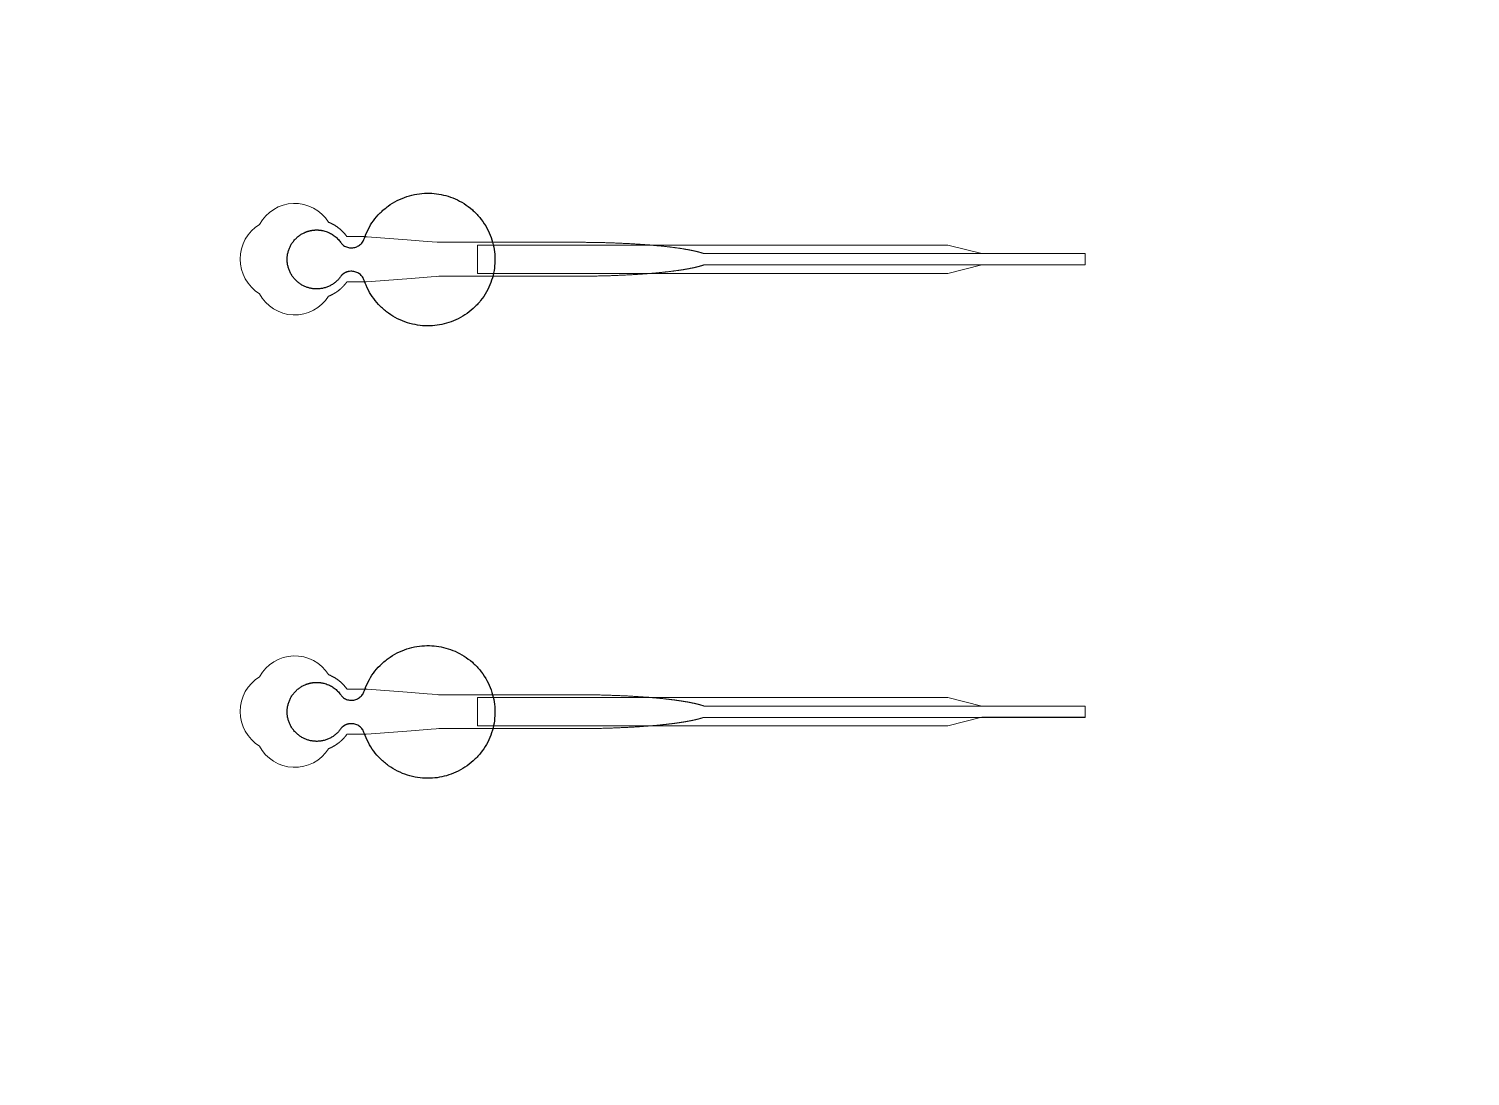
# Model space of a CAD drawing. Header units: inches. Extents: x -52997 to 52003, y -52254 to 52746.
# Drawn here: x -11519 to -5149, y -15618 to -10988 of the extents above; entities that cross this region are included whole.
import ezdxf

# ---------------------------------------------------------------- set-up
doc = ezdxf.new("R2010")
doc.units = ezdxf.units.IN
doc.header["$MEASUREMENT"] = 0
doc.layers.add('1', color=1, linetype='Continuous')
doc.layers.add('2', color=140, linetype='Continuous', lineweight=0)
doc.layers.add('3', color=90, linetype='Continuous', lineweight=0)

msp = doc.modelspace()

# ---------------------------------------------------------------- linework, layer by layer
at = {"layer": '1'}
for points in [[(-16283.4, -47485.7), (0, -47485.7), (16283.4, -47485.7, 5.999107)], [(-16250, -47285.7), (0, -47285.7), (16250, -47285.7, 5.986812)], [(-13685.8, -45485.7), (0, -45485.7), (13685.8, -45485.7, 6.794322)]]:
    msp.add_lwpolyline(points, format="xyb", close=True, dxfattribs=at)
msp.add_circle((-497.2, 245.8), 52500, dxfattribs=at)
for points in [[(-10137.6, -12078.6), (-10115.4, -12055.5), (-10083.7, -12060.7), (-10052.1, -12065.9), (-10038.5, -12094.9), (-9963, -12335.8), (-9711, -12298.1), (-9459, -12260.4), (-9458.9, -12008.3), (-9458.8, -11756.1), (-9710.7, -11718.2), (-9962.7, -11680.3), (-10038.4, -11921.1), (-10051.6, -11949.6), (-10082.5, -11955.3), (-10113.3, -11961.1), (-10135.9, -11939.3), (-10187.2, -11855.9), (-10281.6, -11882), (-10376, -11908.1), (-10377.2, -12006), (-10378.4, -12104), (-10284.7, -12132.4), (-10190.9, -12160.8), (-10137.6, -12078.6)], [(-10137.6, -14078.6), (-10115.4, -14055.5), (-10083.7, -14060.7), (-10052.1, -14065.9), (-10038.5, -14094.9), (-9963, -14335.8), (-9711, -14298.1), (-9459, -14260.4), (-9458.9, -14008.3), (-9458.8, -13756.1), (-9710.7, -13718.2), (-9962.7, -13680.3), (-10038.4, -13921.1), (-10051.6, -13949.6), (-10082.5, -13955.3), (-10113.3, -13961.1), (-10135.9, -13939.3), (-10187.2, -13855.9), (-10281.6, -13882), (-10376, -13908.1), (-10377.2, -14006), (-10378.4, -14104), (-10284.7, -14132.4), (-10190.9, -14160.8), (-10137.6, -14078.6)]]:
    msp.add_rational_spline(points, [1, 0.884783429184, 1, 0.884783429184, 1, 0.758252289935, 1, 0.758252289935, 1, 0.758252289935, 1, 0.758252289935, 1, 0.888941908896, 1, 0.888941908896, 1, 0.79946124759, 1, 0.79946124759, 1, 0.79946124759, 1, 0.79946124759, 1], degree=2, knots=[0, 0, 0, 0.969535, 0.969535, 1.939069, 1.939069, 3.359405, 3.359405, 4.779741, 4.779741, 6.200078, 6.200078, 7.620414, 7.620414, 8.571947, 8.571947, 9.52348, 9.52348, 10.812277, 10.812277, 12.101074, 12.101074, 13.389871, 13.389871, 14.678668, 14.678668, 14.678668], dxfattribs=at)
at = {"layer": '2'}
for points in [[(-16283.4, -47485.7), (0, -47485.7), (16283.4, -47485.7, 5.999107)], [(-16250, -47285.7), (0, -47285.7), (16250, -47285.7, 5.986812)], [(-13685.8, -45485.7), (0, -45485.7), (13685.8, -45485.7, 6.794322)], [(-10194.8, -12170.4), (-10194.5, -12170.3), (-10193.7, -12170), (-10192.8, -12169.7), (-10192, -12169.3), (-10191.1, -12169), (-10190.3, -12168.6), (-10189.4, -12168.3), (-10188.6, -12167.9), (-10187.7, -12167.5), (-10186.9, -12167.2), (-10186, -12166.8), (-10185.2, -12166.4), (-10184.3, -12166), (-10183.4, -12165.6), (-10182.6, -12165.2), (-10181.7, -12164.8), (-10180.9, -12164.4), (-10180, -12163.9), (-10179.2, -12163.5), (-10178.3, -12163.1), (-10177.4, -12162.6), (-10176.6, -12162.2), (-10175.7, -12161.7), (-10174.9, -12161.3), (-10174, -12160.8), (-10173.2, -12160.3), (-10172.3, -12159.9), (-10171.4, -12159.4), (-10170.6, -12158.9), (-10169.7, -12158.4), (-10168.9, -12157.9), (-10168, -12157.4), (-10167.2, -12156.9), (-10166.3, -12156.4), (-10165.5, -12155.8), (-10164.6, -12155.3), (-10163.8, -12154.8), (-10162.9, -12154.2), (-10162.1, -12153.7), (-10161.2, -12153.1), (-10160.4, -12152.6), (-10159.6, -12152), (-10158.7, -12151.4), (-10157.9, -12150.9), (-10157.1, -12150.3), (-10156.2, -12149.7), (-10155.4, -12149.1), (-10154.6, -12148.5), (-10153.8, -12147.9), (-10152.9, -12147.3), (-10152.1, -12146.7), (-10151.3, -12146.1), (-10150.5, -12145.5), (-10149.7, -12144.8), (-10148.9, -12144.2), (-10148.1, -12143.6), (-10147.3, -12142.9), (-10146.5, -12142.3), (-10145.7, -12141.7), (-10144.9, -12141), (-10144.1, -12140.4), (-10143.4, -12139.7), (-10142.6, -12139), (-10141.8, -12138.4), (-10141, -12137.7), (-10140.3, -12137), (-10139.5, -12136.3), (-10138.8, -12135.7), (-10138, -12135), (-10137.3, -12134.3), (-10136.5, -12133.6), (-10135.8, -12132.9), (-10135, -12132.2), (-10134.3, -12131.5), (-10133.6, -12130.8), (-10132.9, -12130.1), (-10132.2, -12129.3), (-10131.4, -12128.6), (-10130.7, -12127.9), (-10130, -12127.2), (-10129.3, -12126.4), (-10128.7, -12125.7), (-10128, -12125), (-10127.3, -12124.3), (-10126.6, -12123.5), (-10126, -12122.8), (-10125.3, -12122), (-10124.6, -12121.3), (-10124, -12120.5), (-10123.3, -12119.8), (-10122.7, -12119), (-10122.1, -12118.3), (-10121.4, -12117.5), (-10120.8, -12116.8), (-10120.2, -12116), (-10119.6, -12115.3), (-10119, -12114.5), (-10118.4, -12113.7), (-10117.8, -12113), (-10117.2, -12112.2), (-10116.6, -12111.4), (-10116.1, -12110.7), (-10115.5, -12109.9), (-10114.9, -12109.1), (-10114.4, -12108.4), (-10113.8, -12107.6), (-10113.3, -12106.8), (-10069.7, -12106.8), (-10047.9, -12106.8), (-10037, -12106.8), (-10034.3, -12106.8), (-10032.9, -12106.8), (-10032.9, -12106.8), (-10032.9, -12106.8), (-10032.9, -12106.8), (-10032.9, -12106.8), (-10032.8, -12106.8), (-10032.8, -12106.8), (-10032.4, -12106.8), (-10031.7, -12106.7), (-10030.3, -12106.6), (-10027.6, -12106.4), (-10005.5, -12104.7), (-9828.9, -12091.2), (-9740.5, -12084.4), (-9718.4, -12082.7), (-9707.4, -12081.9), (-9707.1, -12081.8), (-9707, -12081.8), (-9707, -12081.8), (-9706.9, -12081.8), (-9706.8, -12081.8), (-9706.4, -12081.8), (-9445.9, -12081.8), (-9439.7, -12081.8), (-9427.1, -12081.8), (-9326.6, -12081.8), (-9125.5, -12081.8), (-9113, -12081.8), (-9106.7, -12081.8), (-9103.6, -12081.8), (-9102, -12081.8), (-9101.6, -12081.8), (-9101.4, -12081.8), (-9101.3, -12081.8), (-9101.3, -12081.8), (-9101.2, -12081.8), (-9101.2, -12081.8), (-9100.6, -12081.8), (-9096, -12081.8), (-9091.4, -12081.8), (-9086.8, -12081.8), (-9082.2, -12081.8), (-9077.6, -12081.8), (-9072.9, -12081.7), (-9068.2, -12081.7), (-9063.6, -12081.7), (-9058.9, -12081.6), (-9054.2, -12081.6), (-9049.4, -12081.6), (-9044.7, -12081.5), (-9040, -12081.4), (-9035.2, -12081.4), (-9030.5, -12081.3), (-9025.7, -12081.2), (-9021, -12081.2), (-9016.2, -12081.1), (-9011.4, -12081), (-9006.6, -12080.9), (-9001.8, -12080.8), (-8997, -12080.7), (-8992.2, -12080.6), (-8987.4, -12080.5), (-8982.6, -12080.3), (-8977.8, -12080.2), (-8972.9, -12080.1), (-8968.1, -12080), (-8963.3, -12079.8), (-8958.5, -12079.7), (-8953.6, -12079.5), (-8948.8, -12079.4), (-8944, -12079.2), (-8939.1, -12079), (-8934.3, -12078.9), (-8929.5, -12078.7), (-8924.6, -12078.5), (-8919.8, -12078.3), (-8915, -12078.1), (-8910.2, -12077.9), (-8905.4, -12077.7), (-8900.5, -12077.5), (-8895.7, -12077.3), (-8890.9, -12077.1), (-8886.1, -12076.8), (-8881.4, -12076.6), (-8876.6, -12076.4), (-8871.8, -12076.1), (-8867.1, -12075.9), (-8862.3, -12075.6), (-8857.6, -12075.4), (-8852.8, -12075.1), (-8848.1, -12074.8), (-8843.4, -12074.6), (-8838.7, -12074.3), (-8834, -12074), (-8829.4, -12073.7), (-8824.7, -12073.4), (-8820.1, -12073.1), (-8815.4, -12072.8), (-8810.8, -12072.5), (-8806.3, -12072.1), (-8801.7, -12071.8), (-8799.4, -12071.6), (-8797.1, -12071.5), (-8794.9, -12071.3), (-8792.6, -12071.1), (-8790.3, -12071), (-8788.1, -12070.8), (-8785.8, -12070.6), (-8783.6, -12070.5), (-8781.3, -12070.3), (-8779.1, -12070.1), (-8776.9, -12069.9), (-8774.6, -12069.7), (-8772.4, -12069.6), (-8770.2, -12069.4), (-8768, -12069.2), (-8765.8, -12069), (-8763.6, -12068.8), (-8761.4, -12068.6), (-8759.2, -12068.5), (-8757, -12068.3), (-8754.9, -12068.1), (-8752.7, -12067.9), (-8750.5, -12067.7), (-8748.4, -12067.5), (-8746.2, -12067.3), (-8744.1, -12067.1), (-8741.9, -12066.9), (-8739.8, -12066.7), (-8737.7, -12066.5), (-8735.6, -12066.3), (-8733.5, -12066.1), (-8731.3, -12065.9), (-8729.2, -12065.7), (-8727.2, -12065.5), (-8725.1, -12065.3), (-8723, -12065.1), (-8720.9, -12064.8), (-8718.9, -12064.6), (-8716.8, -12064.4), (-8714.8, -12064.2), (-8712.7, -12064), (-8710.7, -12063.8), (-8708.7, -12063.5), (-8706.6, -12063.3), (-8704.6, -12063.1), (-8702.6, -12062.9), (-8700.6, -12062.7), (-8698.6, -12062.4), (-8696.7, -12062.2), (-8694.7, -12062), (-8692.7, -12061.8), (-8690.8, -12061.5), (-8688.8, -12061.3), (-8686.9, -12061.1), (-8684.9, -12060.8), (-8683, -12060.6), (-8681.1, -12060.4), (-8679.2, -12060.1), (-8677.3, -12059.9), (-8675.4, -12059.7), (-8673.5, -12059.4), (-8671.6, -12059.2), (-8669.8, -12058.9), (-8667.9, -12058.7), (-8666.1, -12058.5), (-8664.2, -12058.2), (-8662.4, -12058), (-8660.6, -12057.7), (-8658.8, -12057.5), (-8657, -12057.2), (-8655.2, -12057), (-8653.4, -12056.7), (-8651.6, -12056.5), (-8649.8, -12056.2), (-8648.1, -12056), (-8646.3, -12055.7), (-8644.6, -12055.5), (-8642.9, -12055.2), (-8641.1, -12055), (-8639.4, -12054.7), (-8637.7, -12054.5), (-8636, -12054.2), (-8634.4, -12053.9), (-8632.7, -12053.7), (-8631, -12053.4), (-8629.4, -12053.2), (-8627.7, -12052.9), (-8626.1, -12052.6), (-8624.5, -12052.4), (-8622.9, -12052.1), (-8621.3, -12051.8), (-8619.7, -12051.6), (-8618.1, -12051.3), (-8616.5, -12051), (-8614.9, -12050.8), (-8613.4, -12050.5), (-8611.9, -12050.2), (-8610.3, -12050), (-8608.8, -12049.7), (-8607.3, -12049.4), (-8605.8, -12049.1), (-8604.3, -12048.9), (-8602.8, -12048.6), (-8601.3, -12048.3), (-8599.9, -12048), (-8598.4, -12047.8), (-8597, -12047.5), (-8595.6, -12047.2), (-8594.1, -12046.9), (-8592.7, -12046.6), (-8591.3, -12046.4), (-8589.9, -12046.1), (-8588.6, -12045.8), (-8587.2, -12045.5), (-8585.8, -12045.2), (-8584.5, -12044.9), (-8583.2, -12044.7), (-8581.8, -12044.4), (-8580.5, -12044.1), (-8579.2, -12043.8), (-8577.9, -12043.5), (-8576.7, -12043.2), (-8575.4, -12043), (-8574.1, -12042.7), (-8572.9, -12042.4), (-8571.7, -12042.1), (-8570.4, -12041.8), (-8569.2, -12041.5), (-8568, -12041.2), (-8566.8, -12040.9), (-8565.6, -12040.6), (-8564.5, -12040.3), (-8563.3, -12040.1), (-8562.2, -12039.8), (-8561, -12039.5), (-8559.9, -12039.2), (-8558.8, -12038.9), (-8557.7, -12038.6), (-8556.6, -12038.3), (-8555.5, -12038), (-8554.4, -12037.7), (-8553.4, -12037.4), (-8552.3, -12037.1), (-8551.3, -12036.8), (-8550.3, -12036.5), (-8549.2, -12036.2), (-8548.2, -12035.9), (-8547.2, -12035.6), (-8546.3, -12035.3), (-8545.3, -12035), (-8544.3, -12034.7), (-8543.4, -12034.4), (-8542.4, -12034.1), (-8541.5, -12033.8), (-8540.6, -12033.5), (-8539.7, -12033.2), (-8538.8, -12032.9), (-8537.9, -12032.6), (-8537, -12032.3), (-8535.6, -12031.9), (-6850, -12032), (-6850, -11981.8), (-8535.5, -11981.8), (-8535.8, -11981.7), (-8536.7, -11981.4), (-8537.6, -11981.1), (-8538.4, -11980.8), (-8539.3, -11980.5), (-8540.2, -11980.2), (-8541.2, -11979.9), (-8542.1, -11979.6), (-8543, -11979.3), (-8544, -11979), (-8544.9, -11978.7), (-8545.9, -11978.4), (-8546.9, -11978.1), (-8547.9, -11977.8), (-8548.9, -11977.5), (-8549.9, -11977.2), (-8550.9, -11976.9), (-8552, -11976.6), (-8553, -11976.3), (-8554.1, -11976.1), (-8555.1, -11975.8), (-8556.2, -11975.5), (-8557.3, -11975.2), (-8558.4, -11974.9), (-8559.5, -11974.6), (-8560.7, -11974.3), (-8561.8, -11974), (-8563, -11973.7), (-8564.1, -11973.4), (-8565.3, -11973.1), (-8566.5, -11972.8), (-8567.7, -11972.5), (-8568.9, -11972.2), (-8570.1, -11971.9), (-8571.3, -11971.7), (-8572.5, -11971.4), (-8573.8, -11971.1), (-8575, -11970.8), (-8576.3, -11970.5), (-8577.6, -11970.2), (-8578.9, -11969.9), (-8580.2, -11969.6), (-8581.5, -11969.4), (-8582.8, -11969.1), (-8584.1, -11968.8), (-8585.5, -11968.5), (-8586.8, -11968.2), (-8588.2, -11967.9), (-8589.6, -11967.7), (-8591, -11967.4), (-8592.4, -11967.1), (-8593.8, -11966.8), (-8595.2, -11966.5), (-8596.6, -11966.3), (-8598.1, -11966), (-8599.5, -11965.7), (-8601, -11965.4), (-8602.5, -11965.1), (-8603.9, -11964.9), (-8605.4, -11964.6), (-8606.9, -11964.3), (-8608.4, -11964), (-8610, -11963.8), (-8611.5, -11963.5), (-8613, -11963.2), (-8614.6, -11963), (-8616.2, -11962.7), (-8617.7, -11962.4), (-8619.3, -11962.2), (-8620.9, -11961.9), (-8622.5, -11961.6), (-8624.1, -11961.4), (-8625.7, -11961.1), (-8627.4, -11960.8), (-8629, -11960.6), (-8630.7, -11960.3), (-8632.3, -11960), (-8634, -11959.8), (-8635.7, -11959.5), (-8637.4, -11959.3), (-8639.1, -11959), (-8640.8, -11958.7), (-8642.5, -11958.5), (-8644.2, -11958.2), (-8646, -11958), (-8647.7, -11957.7), (-8649.5, -11957.5), (-8651.2, -11957.2), (-8653, -11957), (-8654.8, -11956.7), (-8656.6, -11956.5), (-8658.4, -11956.2), (-8660.2, -11956), (-8662, -11955.7), (-8663.9, -11955.5), (-8665.7, -11955.2), (-8667.5, -11955), (-8669.4, -11954.8), (-8671.3, -11954.5), (-8673.1, -11954.3), (-8675, -11954), (-8676.9, -11953.8), (-8678.8, -11953.6), (-8680.7, -11953.3), (-8682.6, -11953.1), (-8684.5, -11952.9), (-8686.5, -11952.6), (-8688.4, -11952.4), (-8690.4, -11952.2), (-8692.3, -11951.9), (-8694.3, -11951.7), (-8696.2, -11951.5), (-8698.2, -11951.3), (-8700.2, -11951), (-8702.2, -11950.8), (-8704.2, -11950.6), (-8706.2, -11950.4), (-8708.2, -11950.2), (-8710.3, -11949.9), (-8712.3, -11949.7), (-8714.3, -11949.5), (-8716.4, -11949.3), (-8718.4, -11949.1), (-8720.5, -11948.9), (-8722.6, -11948.7), (-8724.6, -11948.4), (-8726.7, -11948.2), (-8728.8, -11948), (-8730.9, -11947.8), (-8733, -11947.6), (-8735.1, -11947.4), (-8737.2, -11947.2), (-8739.3, -11947), (-8741.5, -11946.8), (-8743.6, -11946.6), (-8745.7, -11946.4), (-8747.9, -11946.2), (-8750, -11946), (-8752.2, -11945.8), (-8754.4, -11945.6), (-8756.5, -11945.4), (-8758.7, -11945.3), (-8760.9, -11945.1), (-8763.1, -11944.9), (-8765.3, -11944.7), (-8767.5, -11944.5), (-8769.7, -11944.3), (-8771.9, -11944.1), (-8774.1, -11944), (-8776.3, -11943.8), (-8778.5, -11943.6), (-8780.8, -11943.4), (-8783, -11943.2), (-8785.2, -11943.1), (-8787.5, -11942.9), (-8789.7, -11942.7), (-8792, -11942.6), (-8794.2, -11942.4), (-8796.5, -11942.2), (-8798.8, -11942.1), (-8803.3, -11941.7), (-8807.9, -11941.4), (-8812.5, -11941.1), (-8817.1, -11940.8), (-8821.7, -11940.5), (-8826.3, -11940.2), (-8831, -11939.9), (-8835.6, -11939.6), (-8840.3, -11939.3), (-8845, -11939), (-8849.7, -11938.7), (-8854.4, -11938.5), (-8859.1, -11938.2), (-8863.8, -11937.9), (-8868.6, -11937.7), (-8873.3, -11937.5), (-8878.1, -11937.2), (-8882.8, -11937), (-8887.6, -11936.7), (-8892.4, -11936.5), (-8897.2, -11936.3), (-8901.9, -11936.1), (-8906.7, -11935.9), (-8911.5, -11935.7), (-8916.3, -11935.5), (-8921.1, -11935.3), (-8925.9, -11935.1), (-8930.7, -11934.9), (-8935.6, -11934.7), (-8940.4, -11934.6), (-8945.2, -11934.4), (-8950, -11934.3), (-8954.8, -11934.1), (-8959.6, -11933.9), (-8964.4, -11933.8), (-8969.2, -11933.7), (-8974, -11933.5), (-8978.8, -11933.4), (-8983.6, -11933.3), (-8988.4, -11933.2), (-8993.2, -11933.1), (-8998, -11932.9), (-9002.7, -11932.8), (-9007.5, -11932.8), (-9012.3, -11932.7), (-9017, -11932.6), (-9021.8, -11932.5), (-9026.5, -11932.4), (-9031.2, -11932.3), (-9035.9, -11932.3), (-9040.7, -11932.2), (-9045.4, -11932.2), (-9050, -11932.1), (-9054.7, -11932.1), (-9059.4, -11932), (-9064.1, -11932), (-9068.7, -11931.9), (-9073.3, -11931.9), (-9078, -11931.9), (-9082.6, -11931.9), (-9087.2, -11931.9), (-9089.5, -11931.8), (-9090, -11931.8), (-9090.3, -11931.8), (-9090.5, -11931.8), (-9090.7, -11931.8), (-9092.2, -11931.8), (-9098.6, -11931.8), (-9111.4, -11931.8), (-9162.4, -11931.8), (-9366.3, -11931.8), (-9417.3, -11931.8), (-9442.8, -11931.8), (-9449.1, -11931.8), (-9450.7, -11931.8), (-9706.5, -11931.8), (-9706.9, -11931.8), (-9707, -11931.8), (-9707, -11931.8), (-9707, -11931.8), (-9707.1, -11931.8), (-9707.5, -11931.8), (-9708.8, -11931.7), (-9714.4, -11931.3), (-9758.5, -11927.9), (-9846.8, -11921.1), (-10023.5, -11907.6), (-10029, -11907.1), (-10031.8, -11906.9), (-10032.5, -11906.9), (-10032.8, -11906.8), (-10032.8, -11906.8), (-10032.9, -11906.8), (-10032.9, -11906.8), (-10032.9, -11906.8), (-10032.9, -11906.8), (-10032.9, -11906.8), (-10033.3, -11906.8), (-10036, -11906.8), (-10041.5, -11906.8), (-10052.3, -11906.8), (-10074.1, -11906.8), (-10095.9, -11906.8), (-10106.8, -11906.8), (-10112.3, -11906.8), (-10113, -11906.8), (-10113.1, -11906.8), (-10113.2, -11906.8), (-10113.3, -11906.8), (-10113.3, -11906.8), (-10113.3, -11906.8), (-10113.3, -11906.8), (-10113.7, -11906.2), (-10114.5, -11905.1), (-10115.3, -11904), (-10116.1, -11902.9), (-10117, -11901.8), (-10117.8, -11900.6), (-10118.7, -11899.5), (-10119.6, -11898.4), (-10120.4, -11897.3), (-10121.3, -11896.2), (-10122.3, -11895.1), (-10123.2, -11894), (-10124.1, -11892.9), (-10125.1, -11891.8), (-10126, -11890.7), (-10127, -11889.6), (-10128, -11888.5), (-10129, -11887.5), (-10130, -11886.4), (-10131.1, -11885.3), (-10132.1, -11884.3), (-10133.1, -11883.2), (-10134.2, -11882.2), (-10135.3, -11881.1), (-10136.4, -11880.1), (-10137.5, -11879), (-10138.6, -11878), (-10139.7, -11877), (-10140.8, -11876), (-10142, -11875), (-10143.1, -11874), (-10144.3, -11873), (-10145.5, -11872), (-10146.7, -11871), (-10147.9, -11870.1), (-10149.1, -11869.1), (-10150.3, -11868.2), (-10151.5, -11867.2), (-10152.8, -11866.3), (-10154, -11865.4), (-10155.3, -11864.5), (-10156.5, -11863.6), (-10157.8, -11862.7), (-10159.1, -11861.8), (-10160.4, -11861), (-10161.7, -11860.1), (-10163, -11859.3), (-10164.3, -11858.4), (-10165.7, -11857.6), (-10167, -11856.8), (-10168.3, -11856), (-10169.7, -11855.2), (-10171.1, -11854.4), (-10172.4, -11853.6), (-10173.8, -11852.9), (-10175.2, -11852.1), (-10176.5, -11851.4), (-10177.9, -11850.7), (-10179.3, -11850), (-10180.7, -11849.3), (-10182.1, -11848.6), (-10183.5, -11848), (-10185, -11847.3), (-10186.4, -11846.7), (-10187.8, -11846.1), (-10189.2, -11845.5), (-10190.7, -11844.9), (-10192.1, -11844.3), (-10193.5, -11843.7), (-10194.8, -11843.2, 0.576044), (-10499.3, -11852.6, 0.560065), (-10499.3, -12159.1, 0.578435)], [(-10194.8, -14170.4), (-10194.5, -14170.3), (-10193.7, -14170), (-10192.8, -14169.7), (-10192, -14169.3), (-10191.1, -14169), (-10190.3, -14168.6), (-10189.4, -14168.3), (-10188.6, -14167.9), (-10187.7, -14167.5), (-10186.9, -14167.2), (-10186, -14166.8), (-10185.2, -14166.4), (-10184.3, -14166), (-10183.4, -14165.6), (-10182.6, -14165.2), (-10181.7, -14164.8), (-10180.9, -14164.4), (-10180, -14163.9), (-10179.2, -14163.5), (-10178.3, -14163.1), (-10177.4, -14162.6), (-10176.6, -14162.2), (-10175.7, -14161.7), (-10174.9, -14161.3), (-10174, -14160.8), (-10173.2, -14160.3), (-10172.3, -14159.9), (-10171.4, -14159.4), (-10170.6, -14158.9), (-10169.7, -14158.4), (-10168.9, -14157.9), (-10168, -14157.4), (-10167.2, -14156.9), (-10166.3, -14156.4), (-10165.5, -14155.8), (-10164.6, -14155.3), (-10163.8, -14154.8), (-10162.9, -14154.2), (-10162.1, -14153.7), (-10161.2, -14153.1), (-10160.4, -14152.6), (-10159.6, -14152), (-10158.7, -14151.4), (-10157.9, -14150.9), (-10157.1, -14150.3), (-10156.2, -14149.7), (-10155.4, -14149.1), (-10154.6, -14148.5), (-10153.8, -14147.9), (-10152.9, -14147.3), (-10152.1, -14146.7), (-10151.3, -14146.1), (-10150.5, -14145.5), (-10149.7, -14144.8), (-10148.9, -14144.2), (-10148.1, -14143.6), (-10147.3, -14142.9), (-10146.5, -14142.3), (-10145.7, -14141.7), (-10144.9, -14141), (-10144.1, -14140.4), (-10143.4, -14139.7), (-10142.6, -14139), (-10141.8, -14138.4), (-10141, -14137.7), (-10140.3, -14137), (-10139.5, -14136.3), (-10138.8, -14135.7), (-10138, -14135), (-10137.3, -14134.3), (-10136.5, -14133.6), (-10135.8, -14132.9), (-10135, -14132.2), (-10134.3, -14131.5), (-10133.6, -14130.8), (-10132.9, -14130.1), (-10132.2, -14129.3), (-10131.4, -14128.6), (-10130.7, -14127.9), (-10130, -14127.2), (-10129.3, -14126.4), (-10128.7, -14125.7), (-10128, -14125), (-10127.3, -14124.3), (-10126.6, -14123.5), (-10126, -14122.8), (-10125.3, -14122), (-10124.6, -14121.3), (-10124, -14120.5), (-10123.3, -14119.8), (-10122.7, -14119), (-10122.1, -14118.3), (-10121.4, -14117.5), (-10120.8, -14116.8), (-10120.2, -14116), (-10119.6, -14115.3), (-10119, -14114.5), (-10118.4, -14113.7), (-10117.8, -14113), (-10117.2, -14112.2), (-10116.6, -14111.4), (-10116.1, -14110.7), (-10115.5, -14109.9), (-10114.9, -14109.1), (-10114.4, -14108.4), (-10113.8, -14107.6), (-10113.3, -14106.8), (-10069.7, -14106.8), (-10047.9, -14106.8), (-10037, -14106.8), (-10034.3, -14106.8), (-10032.9, -14106.8), (-10032.9, -14106.8), (-10032.9, -14106.8), (-10032.9, -14106.8), (-10032.9, -14106.8), (-10032.8, -14106.8), (-10032.8, -14106.8), (-10032.4, -14106.8), (-10031.7, -14106.7), (-10030.3, -14106.6), (-10027.6, -14106.4), (-10005.5, -14104.7), (-9828.9, -14091.2), (-9740.5, -14084.4), (-9718.4, -14082.7), (-9707.4, -14081.9), (-9707.1, -14081.8), (-9707, -14081.8), (-9707, -14081.8), (-9706.9, -14081.8), (-9706.8, -14081.8), (-9706.4, -14081.8), (-9445.9, -14081.8), (-9439.7, -14081.8), (-9427.1, -14081.8), (-9326.6, -14081.8), (-9125.5, -14081.8), (-9113, -14081.8), (-9106.7, -14081.8), (-9103.6, -14081.8), (-9102, -14081.8), (-9101.6, -14081.8), (-9101.4, -14081.8), (-9101.3, -14081.8), (-9101.3, -14081.8), (-9101.2, -14081.8), (-9101.2, -14081.8), (-9100.6, -14081.8), (-9096, -14081.8), (-9091.4, -14081.8), (-9086.8, -14081.8), (-9082.2, -14081.8), (-9077.6, -14081.8), (-9072.9, -14081.7), (-9068.2, -14081.7), (-9063.6, -14081.7), (-9058.9, -14081.6), (-9054.2, -14081.6), (-9049.4, -14081.6), (-9044.7, -14081.5), (-9040, -14081.4), (-9035.2, -14081.4), (-9030.5, -14081.3), (-9025.7, -14081.2), (-9021, -14081.2), (-9016.2, -14081.1), (-9011.4, -14081), (-9006.6, -14080.9), (-9001.8, -14080.8), (-8997, -14080.7), (-8992.2, -14080.6), (-8987.4, -14080.5), (-8982.6, -14080.3), (-8977.8, -14080.2), (-8972.9, -14080.1), (-8968.1, -14080), (-8963.3, -14079.8), (-8958.5, -14079.7), (-8953.6, -14079.5), (-8948.8, -14079.4), (-8944, -14079.2), (-8939.1, -14079), (-8934.3, -14078.9), (-8929.5, -14078.7), (-8924.6, -14078.5), (-8919.8, -14078.3), (-8915, -14078.1), (-8910.2, -14077.9), (-8905.4, -14077.7), (-8900.5, -14077.5), (-8895.7, -14077.3), (-8890.9, -14077.1), (-8886.1, -14076.8), (-8881.4, -14076.6), (-8876.6, -14076.4), (-8871.8, -14076.1), (-8867.1, -14075.9), (-8862.3, -14075.6), (-8857.6, -14075.4), (-8852.8, -14075.1), (-8848.1, -14074.8), (-8843.4, -14074.6), (-8838.7, -14074.3), (-8834, -14074), (-8829.4, -14073.7), (-8824.7, -14073.4), (-8820.1, -14073.1), (-8815.4, -14072.8), (-8810.8, -14072.5), (-8806.3, -14072.1), (-8801.7, -14071.8), (-8799.4, -14071.6), (-8797.1, -14071.5), (-8794.9, -14071.3), (-8792.6, -14071.1), (-8790.3, -14071), (-8788.1, -14070.8), (-8785.8, -14070.6), (-8783.6, -14070.5), (-8781.3, -14070.3), (-8779.1, -14070.1), (-8776.9, -14069.9), (-8774.6, -14069.7), (-8772.4, -14069.6), (-8770.2, -14069.4), (-8768, -14069.2), (-8765.8, -14069), (-8763.6, -14068.8), (-8761.4, -14068.6), (-8759.2, -14068.5), (-8757, -14068.3), (-8754.9, -14068.1), (-8752.7, -14067.9), (-8750.5, -14067.7), (-8748.4, -14067.5), (-8746.2, -14067.3), (-8744.1, -14067.1), (-8741.9, -14066.9), (-8739.8, -14066.7), (-8737.7, -14066.5), (-8735.6, -14066.3), (-8733.5, -14066.1), (-8731.3, -14065.9), (-8729.2, -14065.7), (-8727.2, -14065.5), (-8725.1, -14065.3), (-8723, -14065.1), (-8720.9, -14064.8), (-8718.9, -14064.6), (-8716.8, -14064.4), (-8714.8, -14064.2), (-8712.7, -14064), (-8710.7, -14063.8), (-8708.7, -14063.5), (-8706.6, -14063.3), (-8704.6, -14063.1), (-8702.6, -14062.9), (-8700.6, -14062.7), (-8698.6, -14062.4), (-8696.7, -14062.2), (-8694.7, -14062), (-8692.7, -14061.8), (-8690.8, -14061.5), (-8688.8, -14061.3), (-8686.9, -14061.1), (-8684.9, -14060.8), (-8683, -14060.6), (-8681.1, -14060.4), (-8679.2, -14060.1), (-8677.3, -14059.9), (-8675.4, -14059.7), (-8673.5, -14059.4), (-8671.6, -14059.2), (-8669.8, -14058.9), (-8667.9, -14058.7), (-8666.1, -14058.5), (-8664.2, -14058.2), (-8662.4, -14058), (-8660.6, -14057.7), (-8658.8, -14057.5), (-8657, -14057.2), (-8655.2, -14057), (-8653.4, -14056.7), (-8651.6, -14056.5), (-8649.8, -14056.2), (-8648.1, -14056), (-8646.3, -14055.7), (-8644.6, -14055.5), (-8642.9, -14055.2), (-8641.1, -14055), (-8639.4, -14054.7), (-8637.7, -14054.5), (-8636, -14054.2), (-8634.4, -14053.9), (-8632.7, -14053.7), (-8631, -14053.4), (-8629.4, -14053.2), (-8627.7, -14052.9), (-8626.1, -14052.6), (-8624.5, -14052.4), (-8622.9, -14052.1), (-8621.3, -14051.8), (-8619.7, -14051.6), (-8618.1, -14051.3), (-8616.5, -14051), (-8614.9, -14050.8), (-8613.4, -14050.5), (-8611.9, -14050.2), (-8610.3, -14050), (-8608.8, -14049.7), (-8607.3, -14049.4), (-8605.8, -14049.1), (-8604.3, -14048.9), (-8602.8, -14048.6), (-8601.3, -14048.3), (-8599.9, -14048), (-8598.4, -14047.8), (-8597, -14047.5), (-8595.6, -14047.2), (-8594.1, -14046.9), (-8592.7, -14046.6), (-8591.3, -14046.4), (-8589.9, -14046.1), (-8588.6, -14045.8), (-8587.2, -14045.5), (-8585.8, -14045.2), (-8584.5, -14044.9), (-8583.2, -14044.7), (-8581.8, -14044.4), (-8580.5, -14044.1), (-8579.2, -14043.8), (-8577.9, -14043.5), (-8576.7, -14043.2), (-8575.4, -14043), (-8574.1, -14042.7), (-8572.9, -14042.4), (-8571.7, -14042.1), (-8570.4, -14041.8), (-8569.2, -14041.5), (-8568, -14041.2), (-8566.8, -14040.9), (-8565.6, -14040.6), (-8564.5, -14040.3), (-8563.3, -14040.1), (-8562.2, -14039.8), (-8561, -14039.5), (-8559.9, -14039.2), (-8558.8, -14038.9), (-8557.7, -14038.6), (-8556.6, -14038.3), (-8555.5, -14038), (-8554.4, -14037.7), (-8553.4, -14037.4), (-8552.3, -14037.1), (-8551.3, -14036.8), (-8550.3, -14036.5), (-8549.2, -14036.2), (-8548.2, -14035.9), (-8547.2, -14035.6), (-8546.3, -14035.3), (-8545.3, -14035), (-8544.3, -14034.7), (-8543.4, -14034.4), (-8542.4, -14034.1), (-8541.5, -14033.8), (-8540.6, -14033.5), (-8539.7, -14033.2), (-8538.8, -14032.9), (-8537.9, -14032.6), (-8537, -14032.3), (-8535.6, -14031.9), (-6850, -14032), (-6850, -13981.8), (-8535.5, -13981.8), (-8535.8, -13981.7), (-8536.7, -13981.4), (-8537.6, -13981.1), (-8538.4, -13980.8), (-8539.3, -13980.5), (-8540.2, -13980.2), (-8541.2, -13979.9), (-8542.1, -13979.6), (-8543, -13979.3), (-8544, -13979), (-8544.9, -13978.7), (-8545.9, -13978.4), (-8546.9, -13978.1), (-8547.9, -13977.8), (-8548.9, -13977.5), (-8549.9, -13977.2), (-8550.9, -13976.9), (-8552, -13976.6), (-8553, -13976.3), (-8554.1, -13976.1), (-8555.1, -13975.8), (-8556.2, -13975.5), (-8557.3, -13975.2), (-8558.4, -13974.9), (-8559.5, -13974.6), (-8560.7, -13974.3), (-8561.8, -13974), (-8563, -13973.7), (-8564.1, -13973.4), (-8565.3, -13973.1), (-8566.5, -13972.8), (-8567.7, -13972.5), (-8568.9, -13972.2), (-8570.1, -13971.9), (-8571.3, -13971.7), (-8572.5, -13971.4), (-8573.8, -13971.1), (-8575, -13970.8), (-8576.3, -13970.5), (-8577.6, -13970.2), (-8578.9, -13969.9), (-8580.2, -13969.6), (-8581.5, -13969.4), (-8582.8, -13969.1), (-8584.1, -13968.8), (-8585.5, -13968.5), (-8586.8, -13968.2), (-8588.2, -13967.9), (-8589.6, -13967.7), (-8591, -13967.4), (-8592.4, -13967.1), (-8593.8, -13966.8), (-8595.2, -13966.5), (-8596.6, -13966.3), (-8598.1, -13966), (-8599.5, -13965.7), (-8601, -13965.4), (-8602.5, -13965.1), (-8603.9, -13964.9), (-8605.4, -13964.6), (-8606.9, -13964.3), (-8608.4, -13964), (-8610, -13963.8), (-8611.5, -13963.5), (-8613, -13963.2), (-8614.6, -13963), (-8616.2, -13962.7), (-8617.7, -13962.4), (-8619.3, -13962.2), (-8620.9, -13961.9), (-8622.5, -13961.6), (-8624.1, -13961.4), (-8625.7, -13961.1), (-8627.4, -13960.8), (-8629, -13960.6), (-8630.7, -13960.3), (-8632.3, -13960), (-8634, -13959.8), (-8635.7, -13959.5), (-8637.4, -13959.3), (-8639.1, -13959), (-8640.8, -13958.7), (-8642.5, -13958.5), (-8644.2, -13958.2), (-8646, -13958), (-8647.7, -13957.7), (-8649.5, -13957.5), (-8651.2, -13957.2), (-8653, -13957), (-8654.8, -13956.7), (-8656.6, -13956.5), (-8658.4, -13956.2), (-8660.2, -13956), (-8662, -13955.7), (-8663.9, -13955.5), (-8665.7, -13955.2), (-8667.5, -13955), (-8669.4, -13954.8), (-8671.3, -13954.5), (-8673.1, -13954.3), (-8675, -13954), (-8676.9, -13953.8), (-8678.8, -13953.6), (-8680.7, -13953.3), (-8682.6, -13953.1), (-8684.5, -13952.9), (-8686.5, -13952.6), (-8688.4, -13952.4), (-8690.4, -13952.2), (-8692.3, -13951.9), (-8694.3, -13951.7), (-8696.2, -13951.5), (-8698.2, -13951.3), (-8700.2, -13951), (-8702.2, -13950.8), (-8704.2, -13950.6), (-8706.2, -13950.4), (-8708.2, -13950.2), (-8710.3, -13949.9), (-8712.3, -13949.7), (-8714.3, -13949.5), (-8716.4, -13949.3), (-8718.4, -13949.1), (-8720.5, -13948.9), (-8722.6, -13948.7), (-8724.6, -13948.4), (-8726.7, -13948.2), (-8728.8, -13948), (-8730.9, -13947.8), (-8733, -13947.6), (-8735.1, -13947.4), (-8737.2, -13947.2), (-8739.3, -13947), (-8741.5, -13946.8), (-8743.6, -13946.6), (-8745.7, -13946.4), (-8747.9, -13946.2), (-8750, -13946), (-8752.2, -13945.8), (-8754.4, -13945.6), (-8756.5, -13945.4), (-8758.7, -13945.3), (-8760.9, -13945.1), (-8763.1, -13944.9), (-8765.3, -13944.7), (-8767.5, -13944.5), (-8769.7, -13944.3), (-8771.9, -13944.1), (-8774.1, -13944), (-8776.3, -13943.8), (-8778.5, -13943.6), (-8780.8, -13943.4), (-8783, -13943.2), (-8785.2, -13943.1), (-8787.5, -13942.9), (-8789.7, -13942.7), (-8792, -13942.6), (-8794.2, -13942.4), (-8796.5, -13942.2), (-8798.8, -13942.1), (-8803.3, -13941.7), (-8807.9, -13941.4), (-8812.5, -13941.1), (-8817.1, -13940.8), (-8821.7, -13940.5), (-8826.3, -13940.2), (-8831, -13939.9), (-8835.6, -13939.6), (-8840.3, -13939.3), (-8845, -13939), (-8849.7, -13938.7), (-8854.4, -13938.5), (-8859.1, -13938.2), (-8863.8, -13937.9), (-8868.6, -13937.7), (-8873.3, -13937.5), (-8878.1, -13937.2), (-8882.8, -13937), (-8887.6, -13936.7), (-8892.4, -13936.5), (-8897.2, -13936.3), (-8901.9, -13936.1), (-8906.7, -13935.9), (-8911.5, -13935.7), (-8916.3, -13935.5), (-8921.1, -13935.3), (-8925.9, -13935.1), (-8930.7, -13934.9), (-8935.6, -13934.7), (-8940.4, -13934.6), (-8945.2, -13934.4), (-8950, -13934.3), (-8954.8, -13934.1), (-8959.6, -13933.9), (-8964.4, -13933.8), (-8969.2, -13933.7), (-8974, -13933.5), (-8978.8, -13933.4), (-8983.6, -13933.3), (-8988.4, -13933.2), (-8993.2, -13933.1), (-8998, -13932.9), (-9002.7, -13932.8), (-9007.5, -13932.8), (-9012.3, -13932.7), (-9017, -13932.6), (-9021.8, -13932.5), (-9026.5, -13932.4), (-9031.2, -13932.3), (-9035.9, -13932.3), (-9040.7, -13932.2), (-9045.4, -13932.2), (-9050, -13932.1), (-9054.7, -13932.1), (-9059.4, -13932), (-9064.1, -13932), (-9068.7, -13931.9), (-9073.3, -13931.9), (-9078, -13931.9), (-9082.6, -13931.9), (-9087.2, -13931.9), (-9089.5, -13931.8), (-9090, -13931.8), (-9090.3, -13931.8), (-9090.5, -13931.8), (-9090.7, -13931.8), (-9092.2, -13931.8), (-9098.6, -13931.8), (-9111.4, -13931.8), (-9162.4, -13931.8), (-9366.3, -13931.8), (-9417.3, -13931.8), (-9442.8, -13931.8), (-9449.1, -13931.8), (-9450.7, -13931.8), (-9706.5, -13931.8), (-9706.9, -13931.8), (-9707, -13931.8), (-9707, -13931.8), (-9707, -13931.8), (-9707.1, -13931.8), (-9707.5, -13931.8), (-9708.8, -13931.7), (-9714.4, -13931.3), (-9758.5, -13927.9), (-9846.8, -13921.1), (-10023.5, -13907.6), (-10029, -13907.1), (-10031.8, -13906.9), (-10032.5, -13906.9), (-10032.8, -13906.8), (-10032.8, -13906.8), (-10032.9, -13906.8), (-10032.9, -13906.8), (-10032.9, -13906.8), (-10032.9, -13906.8), (-10032.9, -13906.8), (-10033.3, -13906.8), (-10036, -13906.8), (-10041.5, -13906.8), (-10052.3, -13906.8), (-10074.1, -13906.8), (-10095.9, -13906.8), (-10106.8, -13906.8), (-10112.3, -13906.8), (-10113, -13906.8), (-10113.1, -13906.8), (-10113.2, -13906.8), (-10113.3, -13906.8), (-10113.3, -13906.8), (-10113.3, -13906.8), (-10113.3, -13906.8), (-10113.7, -13906.2), (-10114.5, -13905.1), (-10115.3, -13904), (-10116.1, -13902.9), (-10117, -13901.8), (-10117.8, -13900.6), (-10118.7, -13899.5), (-10119.6, -13898.4), (-10120.4, -13897.3), (-10121.3, -13896.2), (-10122.3, -13895.1), (-10123.2, -13894), (-10124.1, -13892.9), (-10125.1, -13891.8), (-10126, -13890.7), (-10127, -13889.6), (-10128, -13888.5), (-10129, -13887.5), (-10130, -13886.4), (-10131.1, -13885.3), (-10132.1, -13884.3), (-10133.1, -13883.2), (-10134.2, -13882.2), (-10135.3, -13881.1), (-10136.4, -13880.1), (-10137.5, -13879), (-10138.6, -13878), (-10139.7, -13877), (-10140.8, -13876), (-10142, -13875), (-10143.1, -13874), (-10144.3, -13873), (-10145.5, -13872), (-10146.7, -13871), (-10147.9, -13870.1), (-10149.1, -13869.1), (-10150.3, -13868.2), (-10151.5, -13867.2), (-10152.8, -13866.3), (-10154, -13865.4), (-10155.3, -13864.5), (-10156.5, -13863.6), (-10157.8, -13862.7), (-10159.1, -13861.8), (-10160.4, -13861), (-10161.7, -13860.1), (-10163, -13859.3), (-10164.3, -13858.4), (-10165.7, -13857.6), (-10167, -13856.8), (-10168.3, -13856), (-10169.7, -13855.2), (-10171.1, -13854.4), (-10172.4, -13853.6), (-10173.8, -13852.9), (-10175.2, -13852.1), (-10176.5, -13851.4), (-10177.9, -13850.7), (-10179.3, -13850), (-10180.7, -13849.3), (-10182.1, -13848.6), (-10183.5, -13848), (-10185, -13847.3), (-10186.4, -13846.7), (-10187.8, -13846.1), (-10189.2, -13845.5), (-10190.7, -13844.9), (-10192.1, -13844.3), (-10193.5, -13843.7), (-10194.8, -13843.2, 0.576044), (-10499.3, -13852.6, 0.560065), (-10499.3, -14159.1, 0.578435)]]:
    msp.add_lwpolyline(points, format="xyb", close=True, dxfattribs=at)
for points in [[(-9450.6, -12081.8), (-9449.1, -12081.8), (-9445.9, -12081.8)], [(-9450.6, -14081.8), (-9449.1, -14081.8), (-9445.9, -14081.8)]]:
    msp.add_lwpolyline(points, dxfattribs=at)
msp.add_circle((-497.2, 245.8), 52500, dxfattribs=at)
at = {"layer": '3'}
for points in [[(-16283.4, -47485.7), (0, -47485.7), (16283.4, -47485.7, 5.999107)], [(-16283.4, -47485.7), (0, -47485.7), (16283.4, -47485.7, 5.999107)], [(-16250, -47285.7), (0, -47285.7), (16250, -47285.7, 5.986812)], [(-16250, -47285.7), (0, -47285.7), (16250, -47285.7, 5.986812)], [(-13685.8, -45485.7), (0, -45485.7), (13685.8, -45485.7, 6.794322)], [(-13685.8, -45485.7), (0, -45485.7), (13685.8, -45485.7, 6.794322)]]:
    msp.add_lwpolyline(points, format="xyb", close=True, dxfattribs=at)
for points in [[(-9536.4, -11944.3), (-7456.9, -11944.3), (-7306.9, -11981.8), (-6850, -11981.8), (-6850, -12031.8), (-7306.9, -12031.8), (-7456.9, -12069.3), (-9536.4, -12069.3)], [(-9536.4, -13944.3), (-7456.9, -13944.3), (-7306.9, -13981.8), (-6850, -13981.8), (-6850, -14031.8), (-7306.9, -14031.8), (-7456.9, -14069.3), (-9536.4, -14069.3)]]:
    msp.add_lwpolyline(points, close=True, dxfattribs=at)
msp.add_circle((-497.2, 245.8), 52500, dxfattribs=at)
msp.add_circle((-497.2, 245.8), 52500, dxfattribs=at)

doc.saveas('drawing.dxf')
